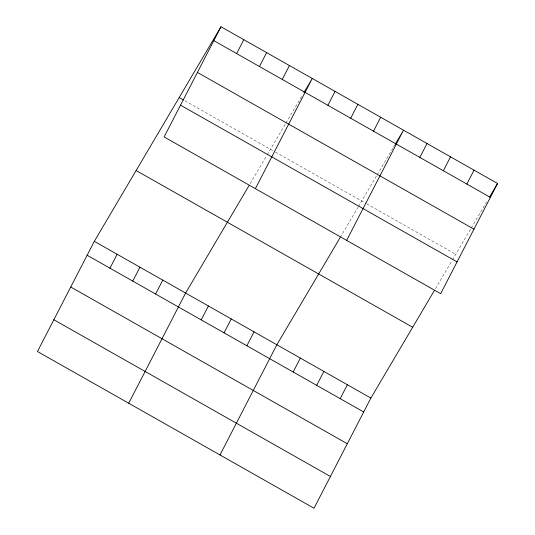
<?xml version="1.0" encoding="UTF-8"?>
<svg xmlns="http://www.w3.org/2000/svg" width="535" height="535" viewBox="0 0 535 535"><rect width="100%" height="100%" fill="white"/><g stroke="black" fill="none" stroke-linecap="round" stroke-linejoin="round"><path stroke-width="0.4" stroke-dasharray="2.67 2.01" d="M250.159 183.659L266.724 155.598M267.139 154.896L285.503 123.792M285.917 123.083L301.8 96.173M340.186 237.486L357.989 207.319M358.403 206.617L376.767 175.513M377.182 174.805L393.064 147.901M393.486 147.192L394.736 145.065M435.457 288.673L452.021 260.612M452.436 259.91L470.793 228.806M471.215 228.097L486.676 201.896M184.889 100.794L274.729 151.713M275.445 152.114L365.993 203.427M366.702 203.835L455.746 254.299"/><path stroke-width="0.8" d="M220.988 26.75L164.118 136.933L440.673 293.668L497.543 183.485L220.988 26.75L94.327 241.332L37.457 351.515L314.012 508.25L370.882 398.067L434.213 290.779M109.963 268.169L117.138 254.265M236.624 53.587L243.799 39.684M132.78 281.102L139.956 267.192M259.442 66.521L266.617 52.611M155.598 294.029L162.774 280.126M282.259 79.447L289.435 65.544M128.721 403.236L185.591 293.053L248.922 185.765M255.382 188.654L312.253 78.471L303.893 92.635M201.227 319.89L208.403 305.987M327.888 105.308L335.064 91.405M224.045 332.823L231.22 318.92M350.706 118.242L357.882 104.332M246.862 345.757L254.038 331.847M373.524 131.169L380.699 117.265M219.985 454.957L276.856 344.781L340.186 237.486M346.647 240.375L403.517 130.192L395.158 144.356M293.18 372.006L300.362 358.102M419.848 157.424L427.024 143.514M316.693 385.327L323.869 371.424M443.354 170.745L450.53 156.842M340.2 398.649L347.375 384.745M466.861 184.067L474.037 170.163M489.605 196.94L497.543 183.485M213.806 40.653L490.368 197.388M197.408 72.426L473.97 229.161M179.185 97.564L183.465 99.985M180.516 105.161L457.071 261.896M136.124 170.518L412.679 327.253M94.327 241.332L370.882 398.067M87.145 255.242L363.706 411.977M70.747 287.014L347.309 443.742M53.854 319.743L330.409 476.478"/></g></svg>
